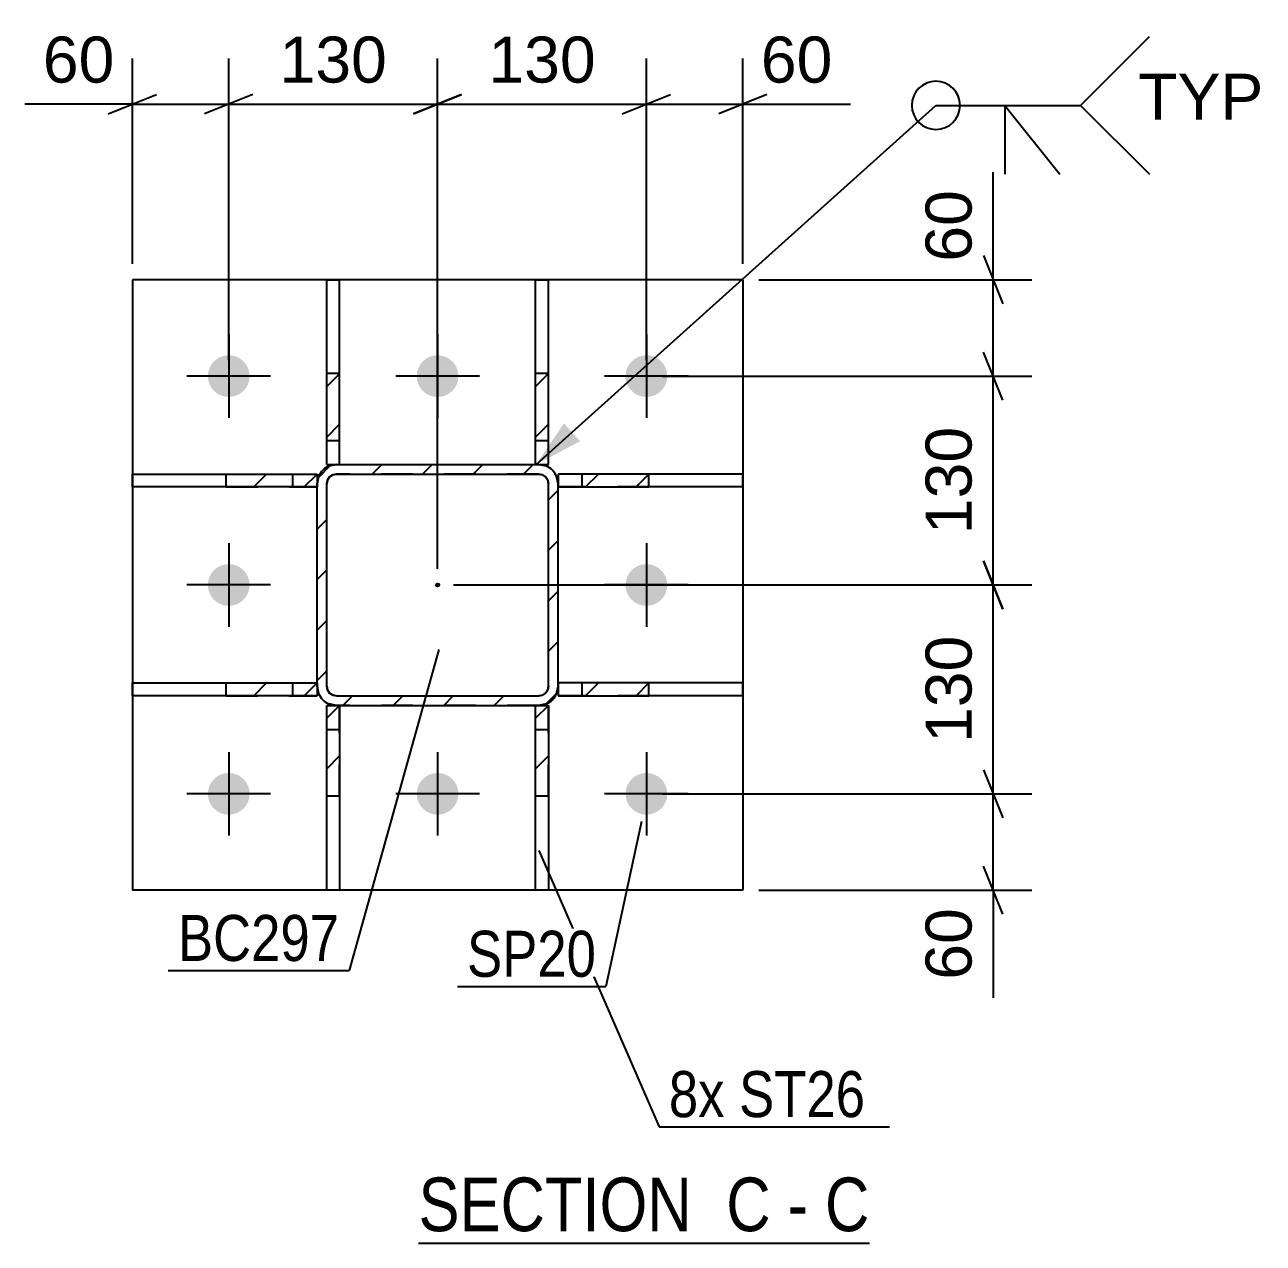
# Model space of a CAD drawing. Header units: millimetres. Extents: x 0 to 1189, y 0 to 841.
# Drawn here: x 985.6 to 1062.7, y 457.5 to 533.3 of the extents above; entities that cross this region are included whole.
import ezdxf

# ---------------------------------------------------------------- set-up
doc = ezdxf.new("R2010")
doc.units = ezdxf.units.MM
doc.linetypes.add('DXK_LINE_DOT2', pattern=[3.9198, 1.9599, -1.9599])
doc.linetypes.add('DXK_LINE_DOT3', pattern=[5.9187, 2.979, -0.9799, 0.9799, -0.9799])
doc.styles.add('Arial', font='ARIAL.TTF', dxfattribs={"height": 0.2})
doc.styles.add('Arial Narrow', font='ARIALN.TTF', dxfattribs={"height": 0.2})

# ---------------------------------------------------------------- blocks, each defined once
blk = doc.blocks.new('Unknown-203770571-16 - 2047')
at = {"color": 6, "linetype": 'Continuous'}
blk.add_line((1010.134, 457.503), (1038.205, 457.503), dxfattribs=at)
at = {"color": 0, "linetype": 'Continuous'}
for points in [[(1028.243, 458.253), (1028.243, 461.753), (1010.134, 461.753), (1010.134, 458.253)], [(1032.061, 458.253), (1032.061, 461.753), (1029.293, 461.753), (1029.293, 458.253)], [(1034.386, 458.253), (1034.386, 461.753), (1033.111, 461.753), (1033.111, 458.253)], [(1038.205, 458.253), (1038.205, 461.753), (1035.436, 461.753), (1035.436, 458.253)]]:
    blk.add_wipeout(points, dxfattribs=at)
at = {"color": 7, "linetype": 'Continuous', "style": 'Arial Narrow'}
for s, height, p in [('SECTION ', 3.3405, (1010.134, 458.253)), ('C', 3.34, (1029.293, 458.253)), ('C', 3.34, (1035.436, 458.253)), ('-', 3.34, (1033.111, 458.253))]:
    blk.add_text(s, height=height, dxfattribs=at).set_placement(p)
blk = doc.blocks.new('Part-203770571-2064 - 2047')
at = {"linetype": 'Continuous'}
h = blk.add_hatch(dxfattribs=at)
h.set_pattern_fill('', scale=0.7, style=0, pattern_type=0)
h.set_pattern_definition([(45, (1018.2189, 511.6307), (-1.57154, 1.57154), [])])
h.paths.add_polyline_path([(1018.219, 505.977), (1018.219, 511.631), (1017.419, 511.631), (1017.419, 505.977)])
at = {"color": 2, "linetype": 'Continuous'}
for p, q in [((1017.419, 517.477), (1018.219, 517.477)), ((1017.419, 511.631), (1017.419, 517.477)), ((1018.219, 511.631), (1018.219, 517.477)), ((1017.419, 505.977), (1017.419, 511.631)), ((1018.219, 511.631), (1017.419, 511.631)), ((1018.219, 505.977), (1018.219, 511.631)), ((1017.419, 505.977), (1018.219, 505.977))]:
    blk.add_line(p, q, dxfattribs=at)
at = {"color": 7, "linetype": 'DXK_LINE_DOT2'}
for p, q in [((1017.419, 505.977), (1017.419, 511.631)), ((1018.219, 505.977), (1018.219, 511.631)), ((1017.419, 507.477), (1018.219, 507.477)), ((1017.419, 505.977), (1018.219, 505.977))]:
    blk.add_line(p, q, dxfattribs=at)
blk = doc.blocks.new('Part-203770571-2063 - 2047')
at = {"linetype": 'Continuous'}
h = blk.add_hatch(dxfattribs=at)
h.set_pattern_fill('', scale=0.7, style=0, pattern_type=0)
h.set_pattern_definition([(45, (1005.2194, 511.6307), (-1.57154, 1.57154), [])])
h.paths.add_polyline_path([(1005.219, 505.977), (1005.219, 511.631), (1004.419, 511.631), (1004.419, 505.977)])
at = {"color": 2, "linetype": 'Continuous'}
for p, q in [((1004.419, 517.477), (1005.219, 517.477)), ((1004.419, 511.631), (1004.419, 517.477)), ((1005.219, 511.631), (1005.219, 517.477)), ((1004.419, 505.977), (1004.419, 511.631)), ((1005.219, 511.631), (1004.419, 511.631)), ((1005.219, 505.977), (1005.219, 511.631)), ((1004.419, 505.977), (1005.219, 505.977))]:
    blk.add_line(p, q, dxfattribs=at)
at = {"color": 7, "linetype": 'DXK_LINE_DOT2'}
for p, q in [((1004.419, 505.977), (1004.419, 511.631)), ((1005.219, 505.977), (1005.219, 511.631)), ((1004.419, 507.477), (1005.219, 507.477)), ((1004.419, 505.977), (1005.219, 505.977))]:
    blk.add_line(p, q, dxfattribs=at)
blk = doc.blocks.new('Part-203770571-2105 - 2047')
at = {"color": 2, "linetype": 'Continuous'}
for p, q in [((1030.319, 517.477), (992.319, 517.477)), ((992.319, 517.477), (992.319, 479.477)), ((1030.319, 517.477), (1030.319, 479.477)), ((1030.319, 479.477), (992.319, 479.477))]:
    blk.add_line(p, q, dxfattribs=at)
blk = doc.blocks.new('Part-203770571-2065 - 2047')
at = {"linetype": 'Continuous'}
h = blk.add_hatch(dxfattribs=at)
h.set_pattern_fill('', scale=0.7, style=0, pattern_type=0)
h.set_pattern_definition([(45, (1005.2194, 490.9775), (-1.57154, 1.57154), [])])
h.paths.add_polyline_path([(1005.219, 485.324), (1005.219, 490.977), (1004.419, 490.977), (1004.419, 485.324)])
at = {"color": 7, "linetype": 'DXK_LINE_DOT2'}
for p, q in [((1004.419, 485.324), (1004.419, 490.977)), ((1004.419, 490.977), (1005.219, 490.977)), ((1005.219, 485.324), (1005.219, 490.977)), ((1004.419, 489.477), (1005.219, 489.477))]:
    blk.add_line(p, q, dxfattribs=at)
at = {"color": 2, "linetype": 'Continuous'}
for p, q in [((1004.419, 485.324), (1004.419, 490.977)), ((1004.419, 490.977), (1005.219, 490.977)), ((1005.219, 490.977), (1005.219, 485.324)), ((1004.419, 479.477), (1004.419, 485.324)), ((1005.219, 485.324), (1004.419, 485.324)), ((1005.219, 485.324), (1005.219, 479.477)), ((1005.219, 479.477), (1004.419, 479.477))]:
    blk.add_line(p, q, dxfattribs=at)
blk = doc.blocks.new('Part-203770571-2066 - 2047')
at = {"linetype": 'Continuous'}
h = blk.add_hatch(dxfattribs=at)
h.set_pattern_fill('', scale=0.7, style=0, pattern_type=0)
h.set_pattern_definition([(45, (1018.2189, 490.9775), (-1.57154, 1.57154), [])])
h.paths.add_polyline_path([(1018.219, 485.324), (1018.219, 490.977), (1017.419, 490.977), (1017.419, 485.324)])
at = {"color": 7, "linetype": 'DXK_LINE_DOT2'}
for p, q in [((1017.419, 485.324), (1017.419, 490.977)), ((1017.419, 490.977), (1018.219, 490.977)), ((1018.219, 485.324), (1018.219, 490.977)), ((1017.419, 489.477), (1018.219, 489.477))]:
    blk.add_line(p, q, dxfattribs=at)
at = {"color": 2, "linetype": 'Continuous'}
for p, q in [((1017.419, 485.324), (1017.419, 490.977)), ((1017.419, 490.977), (1018.219, 490.977)), ((1018.219, 490.977), (1018.219, 485.324)), ((1017.419, 479.477), (1017.419, 485.324)), ((1018.219, 485.324), (1017.419, 485.324)), ((1018.219, 485.324), (1018.219, 479.477)), ((1018.219, 479.477), (1017.419, 479.477))]:
    blk.add_line(p, q, dxfattribs=at)
blk = doc.blocks.new('Bolt-203770571-2148 - 2047')
at = {"linetype": 'Continuous'}
for points in [[(999.619, 511.477, -1), (997.019, 511.477, -1)], [(1012.619, 511.477, -1), (1010.019, 511.477, -1)], [(1025.619, 511.477, -1), (1023.019, 511.477, -1)], [(999.619, 498.477, -1), (997.019, 498.477, -1)], [(1025.619, 498.477, -1), (1023.019, 498.477, -1)], [(999.619, 485.477, -1), (997.019, 485.477, -1)], [(1012.619, 485.477, -1), (1010.019, 485.477, -1)], [(1025.619, 485.477, -1), (1023.019, 485.477, -1)]]:
    blk.add_hatch(color=1, dxfattribs=at).paths.add_polyline_path(points)
at = {"color": 1, "linetype": 'Continuous'}
for p, q in [((998.319, 514.077), (998.319, 508.877)), ((1011.319, 514.077), (1011.319, 508.877)), ((1024.319, 514.077), (1024.319, 508.877)), ((1000.919, 511.477), (995.719, 511.477)), ((1013.919, 511.477), (1008.719, 511.477)), ((1026.919, 511.477), (1021.719, 511.477)), ((998.319, 501.077), (998.319, 495.877)), ((1024.319, 501.077), (1024.319, 495.877)), ((1000.919, 498.477), (995.719, 498.477)), ((1026.919, 498.477), (1021.719, 498.477)), ((998.319, 488.077), (998.319, 482.877)), ((1011.319, 488.077), (1011.319, 482.877)), ((1024.319, 488.077), (1024.319, 482.877)), ((1000.919, 485.477), (995.719, 485.477)), ((1013.919, 485.477), (1008.719, 485.477)), ((1026.919, 485.477), (1021.719, 485.477))]:
    blk.add_line(p, q, dxfattribs=at)
blk = doc.blocks.new('Part-203770571-2158 - 2047')
at = {"linetype": 'Continuous'}
h = blk.add_hatch(dxfattribs=at)
h.set_pattern_fill('', scale=0.7, style=0, pattern_type=0)
h.set_pattern_definition([(45, (1003.8192, 492.3775), (-1.57154, 1.57154), [])])
h.paths.add_polyline_path([(1003.819, 491.577), (1003.819, 492.377), (998.166, 492.377), (998.166, 491.577)])
at = {"color": 2, "linetype": 'Continuous'}
for p, q in [((992.319, 492.377), (998.166, 492.377)), ((992.319, 491.577), (992.319, 492.377)), ((998.166, 492.377), (1003.819, 492.377)), ((998.166, 491.577), (998.166, 492.377)), ((1003.819, 492.377), (1003.819, 491.577)), ((998.166, 491.577), (992.319, 491.577)), ((1003.819, 491.577), (998.166, 491.577))]:
    blk.add_line(p, q, dxfattribs=at)
at = {"color": 7, "linetype": 'DXK_LINE_DOT2'}
for p, q in [((998.166, 492.377), (1003.819, 492.377)), ((1002.319, 491.577), (1002.319, 492.377)), ((1003.819, 492.377), (1003.819, 491.577)), ((998.166, 491.577), (1003.819, 491.577))]:
    blk.add_line(p, q, dxfattribs=at)
blk = doc.blocks.new('Part-203770571-2159 - 2047')
at = {"linetype": 'Continuous'}
h = blk.add_hatch(dxfattribs=at)
h.set_pattern_fill('', scale=0.7, style=0, pattern_type=0)
h.set_pattern_definition([(45, (1003.8192, 505.3775), (-1.57154, 1.57154), [])])
h.paths.add_polyline_path([(1003.819, 504.577), (1003.819, 505.377), (998.166, 505.377), (998.166, 504.577)])
at = {"color": 2, "linetype": 'Continuous'}
for p, q in [((992.319, 505.377), (998.166, 505.377)), ((992.319, 504.577), (992.319, 505.377)), ((998.166, 505.377), (1003.819, 505.377)), ((998.166, 504.577), (998.166, 505.377)), ((1003.819, 505.377), (1003.819, 504.577)), ((998.166, 504.577), (992.319, 504.577)), ((1003.819, 504.577), (998.166, 504.577))]:
    blk.add_line(p, q, dxfattribs=at)
at = {"color": 7, "linetype": 'DXK_LINE_DOT2'}
for p, q in [((998.166, 505.377), (1003.819, 505.377)), ((1002.319, 504.577), (1002.319, 505.377)), ((1003.819, 505.377), (1003.819, 504.577)), ((998.166, 504.577), (1003.819, 504.577))]:
    blk.add_line(p, q, dxfattribs=at)
blk = doc.blocks.new('Part-203770571-2160 - 2047')
at = {"linetype": 'Continuous'}
h = blk.add_hatch(dxfattribs=at)
h.set_pattern_fill('', scale=0.7, style=0, pattern_type=0)
h.set_pattern_definition([(45, (1024.4725, 492.3775), (-1.57154, 1.57154), [])])
h.paths.add_polyline_path([(1024.473, 491.577), (1024.473, 492.377), (1018.819, 492.377), (1018.819, 491.577)])
at = {"color": 7, "linetype": 'DXK_LINE_DOT2'}
for p, q in [((1024.473, 492.377), (1018.819, 492.377)), ((1018.819, 492.377), (1018.819, 491.577)), ((1020.319, 491.577), (1020.319, 492.377)), ((1024.473, 491.577), (1018.819, 491.577))]:
    blk.add_line(p, q, dxfattribs=at)
at = {"color": 2, "linetype": 'Continuous'}
for p, q in [((1024.473, 492.377), (1018.819, 492.377)), ((1018.819, 492.377), (1018.819, 491.577)), ((1030.319, 492.377), (1024.473, 492.377)), ((1024.473, 491.577), (1024.473, 492.377)), ((1030.319, 491.577), (1030.319, 492.377)), ((1018.819, 491.577), (1024.473, 491.577)), ((1030.319, 491.577), (1024.473, 491.577))]:
    blk.add_line(p, q, dxfattribs=at)
blk = doc.blocks.new('Part-203770571-2161 - 2047')
at = {"linetype": 'Continuous'}
h = blk.add_hatch(dxfattribs=at)
h.set_pattern_fill('', scale=0.7, style=0, pattern_type=0)
h.set_pattern_definition([(45, (1024.4725, 505.3775), (-1.57154, 1.57154), [])])
h.paths.add_polyline_path([(1024.473, 504.577), (1024.473, 505.377), (1018.819, 505.377), (1018.819, 504.577)])
at = {"color": 7, "linetype": 'DXK_LINE_DOT2'}
for p, q in [((1024.473, 505.377), (1018.819, 505.377)), ((1018.819, 505.377), (1018.819, 504.577)), ((1020.319, 504.577), (1020.319, 505.377)), ((1024.473, 504.577), (1018.819, 504.577))]:
    blk.add_line(p, q, dxfattribs=at)
at = {"color": 2, "linetype": 'Continuous'}
for p, q in [((1024.473, 505.377), (1018.819, 505.377)), ((1018.819, 505.377), (1018.819, 504.577)), ((1030.319, 505.377), (1024.473, 505.377)), ((1024.473, 504.577), (1024.473, 505.377)), ((1030.319, 504.577), (1030.319, 505.377)), ((1018.819, 504.577), (1024.473, 504.577)), ((1030.319, 504.577), (1024.473, 504.577))]:
    blk.add_line(p, q, dxfattribs=at)
blk = doc.blocks.new('Part-203770571-2179 - 2047')
at = {"linetype": 'Continuous'}
h = blk.add_hatch(dxfattribs=at)
h.set_pattern_fill('', scale=0.7, style=0, pattern_type=0)
h.set_pattern_definition([(45, (1018.078, 491.0688), (-1.57154, 1.57154), [])])
h.paths.add_polyline_path([(1017.619, 490.977), (1018.078, 491.069), (1018.467, 491.329), (1018.727, 491.718), (1018.819, 492.177), (1018.819, 504.777), (1018.727, 505.237), (1018.467, 505.626), (1018.078, 505.886), (1017.619, 505.977), (1005.019, 505.977), (1004.56, 505.886), (1004.17, 505.626), (1003.91, 505.237), (1003.819, 504.777), (1003.819, 492.177), (1003.91, 491.718), (1004.17, 491.329), (1004.56, 491.069), (1005.019, 490.977)])
h.paths.add_polyline_path([(1005.019, 491.577), (1004.789, 491.623), (1004.594, 491.753), (1004.464, 491.948), (1004.419, 492.177), (1004.419, 504.777), (1004.464, 505.007), (1004.594, 505.202), (1004.789, 505.332), (1005.019, 505.377), (1017.619, 505.377), (1017.848, 505.332), (1018.043, 505.202), (1018.173, 505.007), (1018.219, 504.777), (1018.219, 492.177), (1018.173, 491.948), (1018.043, 491.753), (1017.848, 491.623), (1017.619, 491.577)])
blk.add_hatch(color=246, dxfattribs=at).paths.add_polyline_path([(1011.319, 498.377, -1), (1011.319, 498.577, -1)])
at = {"color": 7, "linetype": 'DXK_LINE_DOT2'}
for p, q in [((1004.56, 505.886), (1005.019, 505.977)), ((1005.019, 505.977), (1017.619, 505.977)), ((1017.619, 505.977), (1018.078, 505.886)), ((1003.819, 504.777), (1003.91, 505.237)), ((1004.464, 505.007), (1004.419, 504.777)), ((1004.594, 505.202), (1004.464, 505.007)), ((1004.789, 505.332), (1004.594, 505.202)), ((1005.019, 505.377), (1004.789, 505.332)), ((1017.619, 505.377), (1005.019, 505.377)), ((1017.848, 505.332), (1017.619, 505.377)), ((1018.043, 505.202), (1017.848, 505.332)), ((1018.173, 505.007), (1018.043, 505.202)), ((1018.219, 504.777), (1018.173, 505.007)), ((1018.727, 505.237), (1018.819, 504.777)), ((1003.819, 492.177), (1003.819, 504.777)), ((1004.419, 492.177), (1004.419, 504.777)), ((1018.219, 492.177), (1018.219, 504.777)), ((1018.819, 492.177), (1018.819, 504.777)), ((1003.91, 491.718), (1003.819, 492.177)), ((1004.419, 492.177), (1004.464, 491.948)), ((1004.464, 491.948), (1004.594, 491.753)), ((1018.043, 491.753), (1018.173, 491.948)), ((1018.173, 491.948), (1018.219, 492.177)), ((1018.819, 492.177), (1018.727, 491.718)), ((1004.594, 491.753), (1004.789, 491.623)), ((1004.789, 491.623), (1005.019, 491.577)), ((1005.019, 491.577), (1017.619, 491.577)), ((1017.619, 491.577), (1017.848, 491.623)), ((1017.848, 491.623), (1018.043, 491.753)), ((1005.019, 490.977), (1004.56, 491.069)), ((1017.619, 490.977), (1005.019, 490.977)), ((1018.078, 491.069), (1017.619, 490.977))]:
    blk.add_line(p, q, dxfattribs=at)
at = {"color": 2, "linetype": 'Continuous'}
for p, q in [((1005.019, 505.977), (1004.56, 505.886)), ((1005.019, 505.977), (1017.619, 505.977)), ((1018.078, 505.886), (1017.619, 505.977)), ((1003.91, 505.237), (1003.819, 504.777)), ((1004.419, 504.777), (1004.464, 505.007)), ((1004.464, 505.007), (1004.594, 505.202)), ((1004.594, 505.202), (1004.789, 505.332)), ((1004.789, 505.332), (1005.019, 505.377)), ((1005.019, 505.377), (1017.619, 505.377)), ((1017.619, 505.377), (1017.848, 505.332)), ((1017.848, 505.332), (1018.043, 505.202)), ((1018.043, 505.202), (1018.173, 505.007)), ((1018.173, 505.007), (1018.219, 504.777)), ((1018.819, 504.777), (1018.727, 505.237)), ((1003.819, 492.177), (1003.819, 504.777)), ((1004.419, 492.177), (1004.419, 504.777)), ((1018.219, 492.177), (1018.219, 504.777)), ((1018.819, 492.177), (1018.819, 504.777)), ((1003.819, 492.177), (1003.91, 491.718)), ((1004.464, 491.948), (1004.419, 492.177)), ((1004.594, 491.753), (1004.464, 491.948)), ((1018.173, 491.948), (1018.043, 491.753)), ((1018.219, 492.177), (1018.173, 491.948)), ((1018.727, 491.718), (1018.819, 492.177)), ((1004.789, 491.623), (1004.594, 491.753)), ((1005.019, 491.577), (1004.789, 491.623)), ((1005.019, 491.577), (1017.619, 491.577)), ((1017.848, 491.623), (1017.619, 491.577)), ((1018.043, 491.753), (1017.848, 491.623)), ((1004.56, 491.069), (1005.019, 490.977)), ((1005.019, 490.977), (1017.619, 490.977)), ((1017.619, 490.977), (1018.078, 491.069))]:
    blk.add_line(p, q, dxfattribs=at)
at = {"color": 7, "linetype": 'DXK_LINE_DOT3'}
blk.add_line((1011.319, 498.477), (1011.319, 498.477), dxfattribs=at)
at = {"color": 246, "linetype": 'DXK_LINE_DOT2'}
blk.add_line((1011.319, 498.477), (1011.319, 498.477), dxfattribs=at)
at = {"color": 246, "linetype": 'Continuous'}
blk.add_circle((1011.319, 498.477), 0.1, dxfattribs=at)
at = {"color": 7, "linetype": 'DXK_LINE_DOT2'}
for centre, start, end in [((1005.019, 504.777), 112.5, 157.5), ((1017.619, 504.777), 22.5, 67.5), ((1005.019, 492.177), 202.5, 247.5), ((1017.619, 492.177), 292.5, 337.5)]:
    blk.add_arc(centre, 1.2, start, end, dxfattribs=at)
at = {"color": 2, "linetype": 'Continuous'}
for centre, start, end in [((1005.019, 504.777), 112.5, 157.5), ((1017.619, 504.777), 22.5, 67.5), ((1005.019, 492.177), 202.5, 247.5), ((1017.619, 492.177), 292.5, 337.5)]:
    blk.add_arc(centre, 1.2, start, end, dxfattribs=at)
blk = doc.blocks.new('StraightDimension-203770571-2329 - 2047')
at = {"color": 7, "linetype": 'Continuous'}
for p, q in [((1045.312, 486.977), (1046.512, 483.977)), ((1025.319, 485.477), (1048.312, 485.477)), ((1045.912, 479.477), (1045.912, 485.477)), ((1046.512, 477.977), (1045.312, 480.977)), ((1031.319, 479.477), (1048.312, 479.477)), ((1045.912, 479.477), (1045.912, 472.78)), ((1045.912, 479.477), (1045.912, 472.78))]:
    blk.add_line(p, q, dxfattribs=at)
at = {"color": 0}
blk.add_wipeout([(1045.162, 478.952), (1040.962, 478.952), (1040.962, 473.305), (1045.162, 473.305)], dxfattribs=at)
at = {"color": 3, "style": 'Arial'}
blk.add_text('60', height=2.8652, rotation=90.00021, dxfattribs=at).set_placement((1044.562, 473.905))
blk = doc.blocks.new('StraightDimension-203770571-2339 - 2047')
at = {"color": 7, "linetype": 'Continuous'}
for p, q in [((1046.512, 496.977), (1045.312, 499.977)), ((1012.319, 498.477), (1048.312, 498.477)), ((1045.912, 485.477), (1045.912, 498.477)), ((1045.312, 486.977), (1046.512, 483.977)), ((1025.319, 485.477), (1048.312, 485.477))]:
    blk.add_line(p, q, dxfattribs=at)
at = {"color": 0}
blk.add_wipeout([(1045.162, 495.913), (1040.962, 495.913), (1040.962, 488.042), (1045.162, 488.042)], dxfattribs=at)
at = {"color": 3, "style": 'Arial'}
blk.add_text('130', height=2.8652, rotation=90.00021, dxfattribs=at).set_placement((1044.562, 488.642))
blk = doc.blocks.new('StraightDimension-203770571-2357 - 2047')
at = {"color": 7, "linetype": 'Continuous'}
for p, q in [((1045.912, 517.477), (1045.912, 524.175)), ((1045.912, 517.477), (1045.912, 524.175)), ((1045.312, 518.977), (1046.512, 515.977)), ((1031.319, 517.477), (1048.312, 517.477)), ((1045.912, 511.478), (1045.912, 517.477)), ((1046.512, 509.978), (1045.312, 512.978)), ((1025.319, 511.478), (1048.312, 511.478))]:
    blk.add_line(p, q, dxfattribs=at)
at = {"color": 0}
blk.add_wipeout([(1045.162, 523.65), (1040.962, 523.65), (1040.962, 518.002), (1045.162, 518.002)], dxfattribs=at)
at = {"color": 3, "style": 'Arial'}
blk.add_text('60', height=2.8652, rotation=90.00021, dxfattribs=at).set_placement((1044.562, 518.602))
blk = doc.blocks.new('StraightDimension-203770571-2290 - 2047')
at = {"color": 7, "linetype": 'Continuous'}
for p, q in [((1011.319, 499.477), (1011.319, 531.248)), ((1024.319, 512.478), (1024.319, 531.248)), ((1012.819, 528.998), (1009.819, 527.798)), ((1022.819, 527.798), (1025.819, 528.998)), ((1011.319, 528.398), (1024.319, 528.398))]:
    blk.add_line(p, q, dxfattribs=at)
at = {"color": 0}
blk.add_wipeout([(1021.754, 529.148), (1021.754, 533.348), (1013.883, 533.348), (1013.883, 529.148)], dxfattribs=at)
at = {"color": 3, "style": 'Arial'}
blk.add_text('130', height=2.8652, dxfattribs=at).set_placement((1014.483, 529.748))
blk = doc.blocks.new('StraightDimension-203770571-2299 - 2047')
at = {"color": 7, "linetype": 'Continuous'}
for p, q in [((1024.319, 512.478), (1024.319, 531.248)), ((1030.319, 518.477), (1030.319, 531.248)), ((1022.819, 527.798), (1025.819, 528.998)), ((1031.819, 528.998), (1028.819, 527.798)), ((1024.319, 528.398), (1030.319, 528.398)), ((1030.319, 528.398), (1037.016, 528.398)), ((1030.319, 528.398), (1037.016, 528.398))]:
    blk.add_line(p, q, dxfattribs=at)
at = {"color": 0}
blk.add_wipeout([(1036.491, 529.148), (1036.491, 533.348), (1030.844, 533.348), (1030.844, 529.148)], dxfattribs=at)
at = {"color": 3, "style": 'Arial'}
blk.add_text('60', height=2.8652, dxfattribs=at).set_placement((1031.444, 529.748))
blk = doc.blocks.new('StraightDimension-203770571-2309 - 2047')
at = {"color": 7, "linetype": 'Continuous'}
for p, q in [((998.319, 512.478), (998.319, 531.248)), ((1011.319, 499.477), (1011.319, 531.248)), ((999.819, 528.998), (996.819, 527.798)), ((1009.819, 527.798), (1012.819, 528.998)), ((998.319, 528.398), (1011.319, 528.398))]:
    blk.add_line(p, q, dxfattribs=at)
at = {"color": 0}
blk.add_wipeout([(1008.754, 529.148), (1008.754, 533.348), (1000.883, 533.348), (1000.883, 529.148)], dxfattribs=at)
at = {"color": 3, "style": 'Arial'}
blk.add_text('130', height=2.8652, dxfattribs=at).set_placement((1001.483, 529.748))
blk = doc.blocks.new('StraightDimension-203770571-2318 - 2047')
at = {"color": 7, "linetype": 'Continuous'}
for p, q in [((992.319, 518.477), (992.319, 531.248)), ((998.319, 512.478), (998.319, 531.248)), ((990.819, 527.798), (993.819, 528.998)), ((999.819, 528.998), (996.819, 527.798)), ((992.319, 528.398), (985.621, 528.398)), ((992.319, 528.398), (985.621, 528.398)), ((992.319, 528.398), (998.319, 528.398))]:
    blk.add_line(p, q, dxfattribs=at)
at = {"color": 0}
blk.add_wipeout([(991.794, 529.148), (991.794, 533.348), (986.146, 533.348), (986.146, 529.148)], dxfattribs=at)
at = {"color": 3, "style": 'Arial'}
blk.add_text('60', height=2.8652, dxfattribs=at).set_placement((986.746, 529.748))
blk = doc.blocks.new('StraightDimension-203770571-2348 - 2047')
at = {"color": 7, "linetype": 'Continuous'}
for p, q in [((1046.512, 509.978), (1045.312, 512.978)), ((1025.319, 511.478), (1048.312, 511.478)), ((1045.912, 498.477), (1045.912, 511.478)), ((1045.312, 499.977), (1046.512, 496.977)), ((1012.319, 498.477), (1048.312, 498.477))]:
    blk.add_line(p, q, dxfattribs=at)
at = {"color": 0}
blk.add_wipeout([(1045.162, 508.913), (1040.962, 508.913), (1040.962, 501.042), (1045.162, 501.042)], dxfattribs=at)
at = {"color": 3, "style": 'Arial'}
blk.add_text('130', height=2.8652, rotation=90.00021, dxfattribs=at).set_placement((1044.562, 501.642))
blk = doc.blocks.new('MarkSet-203770571-39864 - 2047')
at = {"color": 30, "linetype": 'Continuous'}
for p, q in [((1017.617, 481.943), (1025.117, 464.753)), ((1025.117, 464.753), (1039.443, 464.753))]:
    blk.add_line(p, q, dxfattribs=at)
at = {"color": 0}
for points in [[(1029.188, 465.353), (1029.188, 468.353), (1025.717, 468.353), (1025.717, 465.353)], [(1037.943, 465.353), (1037.943, 468.353), (1030.088, 468.353), (1030.088, 465.353)]]:
    blk.add_wipeout(points, dxfattribs=at)
for points in [[(1029.188, 465.353), (1029.188, 468.353), (1025.717, 468.353), (1025.717, 465.353)], [(1037.943, 465.353), (1037.943, 468.353), (1030.088, 468.353), (1030.088, 465.353)]]:
    blk.add_wipeout(points, dxfattribs=at)
at = {"color": 3, "style": 'Arial Narrow'}
for s, p in [('8x', (1025.717, 465.353)), ('ST26', (1030.088, 465.353))]:
    blk.add_text(s, height=2.8633, dxfattribs=at).set_placement(p)
blk = doc.blocks.new('Mark-203770571-2101 - 2047')
at = {"color": 30, "linetype": 'Continuous'}
for p in [(1024.011, 483.751), (1012.554, 473.487)]:
    blk.add_line(p, (1021.793, 473.487), dxfattribs=at)
at = {"color": 0}
blk.add_wipeout([(1021.193, 474.087), (1021.193, 477.087), (1013.154, 477.087), (1013.154, 474.087)], dxfattribs=at)
blk.add_wipeout([(1021.193, 474.087), (1021.193, 477.087), (1013.154, 477.087), (1013.154, 474.087)], dxfattribs=at)
at = {"color": 3, "style": 'Arial Narrow'}
blk.add_text('SP20', height=2.8633, dxfattribs=at).set_placement((1013.154, 474.087))
blk = doc.blocks.new('WeldMark-203770571-2367 - 2047')
at = {"linetype": 'Continuous'}
blk.add_hatch(color=30, dxfattribs=at).paths.add_polyline_path([(1020.188, 507.424), (1017.455, 505.977), (1019.186, 508.54)])
at = {"color": 30, "linetype": 'Continuous'}
for p, q in [((1017.455, 505.977), (1042.342, 528.332)), ((1042.342, 528.332), (1051.342, 528.332))]:
    blk.add_line(p, q, dxfattribs=at)
at = {"color": 3, "linetype": 'Continuous'}
for q in [(1050.057, 524.047), (1046.628, 524.047)]:
    blk.add_line((1046.628, 528.332), q, dxfattribs=at)
for start, end in [(90, 270), (270, 90)]:
    blk.add_arc((1042.342, 528.332), 1.5, start, end, dxfattribs=at)
at = {"color": 0, "linetype": 'Continuous'}
blk.add_wipeout([(1062.718, 527.432), (1062.718, 530.432), (1054.942, 530.432), (1054.942, 527.432)], dxfattribs=at)
blk.add_wipeout([(1062.718, 527.432), (1062.718, 530.432), (1054.942, 530.432), (1054.942, 527.432)], dxfattribs=at)
at = {"color": 3, "linetype": 'Continuous'}
for q in [(1055.628, 532.618), (1055.628, 524.047)]:
    blk.add_line((1051.342, 528.332), q, dxfattribs=at)
at = {"color": 3, "linetype": 'Continuous', "style": 'Arial'}
blk.add_text('TYP', height=2.8652, dxfattribs=at).set_placement((1054.942, 527.432))
blk = doc.blocks.new('Mark-203770571-2175 - 2047')
at = {"color": 30, "linetype": 'Continuous'}
for p in [(1011.403, 494.466), (994.557, 474.473)]:
    blk.add_line(p, (1005.806, 474.473), dxfattribs=at)
at = {"color": 0}
blk.add_wipeout([(1005.206, 475.073), (1005.206, 478.073), (995.157, 478.073), (995.157, 475.073)], dxfattribs=at)
blk.add_wipeout([(1005.206, 475.073), (1005.206, 478.073), (995.157, 478.073), (995.157, 475.073)], dxfattribs=at)
at = {"color": 3, "style": 'Arial Narrow'}
blk.add_text('BC297', height=2.8633, dxfattribs=at).set_placement((995.157, 475.073))

msp = doc.modelspace()

# ---------------------------------------------------------------- block references
for name in ['Part-203770571-2105 - 2047', 'Part-203770571-2063 - 2047', 'Part-203770571-2064 - 2047', 'Bolt-203770571-2148 - 2047', 'Part-203770571-2179 - 2047', 'Part-203770571-2159 - 2047', 'Part-203770571-2161 - 2047', 'Part-203770571-2158 - 2047', 'Part-203770571-2160 - 2047', 'Part-203770571-2065 - 2047', 'Part-203770571-2066 - 2047', 'Unknown-203770571-16 - 2047']:
    msp.add_blockref(name, (0, 0))

# ---------------------------------------------------------------- next in the draw order: block references
for name in ['StraightDimension-203770571-2357 - 2047', 'Mark-203770571-2175 - 2047', 'StraightDimension-203770571-2329 - 2047']:
    msp.add_blockref(name, (0, 0))

# ---------------------------------------------------------------- next in the draw order: block references
for name in ['StraightDimension-203770571-2339 - 2047', 'MarkSet-203770571-39864 - 2047']:
    msp.add_blockref(name, (0, 0))

# ---------------------------------------------------------------- next in the draw order: block references
for name in ['StraightDimension-203770571-2290 - 2047', 'Mark-203770571-2101 - 2047']:
    msp.add_blockref(name, (0, 0))

# ---------------------------------------------------------------- next in the draw order: block references
for name in ['StraightDimension-203770571-2309 - 2047', 'StraightDimension-203770571-2299 - 2047']:
    msp.add_blockref(name, (0, 0))

# ---------------------------------------------------------------- next in the draw order: block references
for name in ['StraightDimension-203770571-2318 - 2047', 'StraightDimension-203770571-2348 - 2047']:
    msp.add_blockref(name, (0, 0))

# ---------------------------------------------------------------- next in the draw order: block references
msp.add_blockref('WeldMark-203770571-2367 - 2047', (0, 0))

doc.saveas('drawing.dxf')
